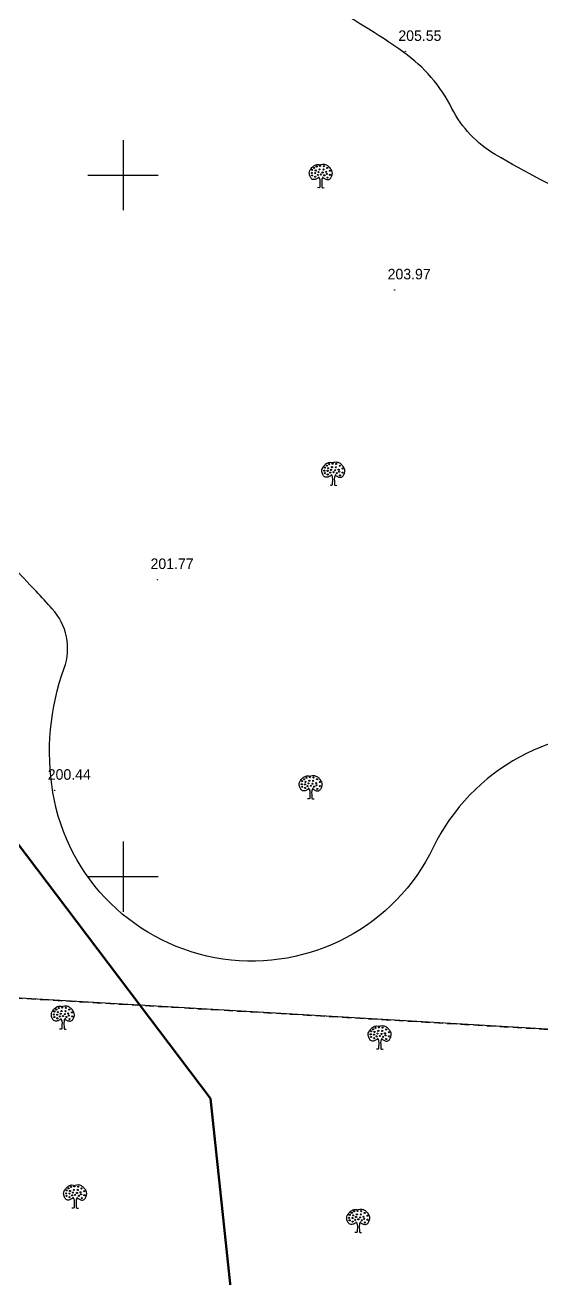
# Model space of a CAD drawing. Extents: x -83928 to -81707, y 15464 to 18601.
# Drawn here: x -83227.9 to -83080.6, y 17885.3 to 18242.8 of the extents above; entities that cross this region are included whole.
import ezdxf

# ---------------------------------------------------------------- set-up
doc = ezdxf.new("R2010")
doc.units = 0
doc.header["$MEASUREMENT"] = 0
doc.linetypes.add('INTERROMPU', pattern=[0.75, 0.5, -0.25])
for name, color, linetype in [('ALT', 7, 'Continuous'), ('Carroyage 1', 7, 'Continuous'), ('CNiv_1', 1, 'Continuous'), ('LIMITE', 40, 'INTERROMPU'), ('POINTS', 3, 'Continuous'), ('TITRE', 1, 'Continuous')]:
    doc.layers.add(name, color=color, linetype=linetype)
doc.layers.add('Work', color=9, linetype='Continuous', lineweight=50)

msp = doc.modelspace()

# ---------------------------------------------------------------- linework, layer by layer
at = {"linetype": 'ByBlock', "extrusion": (0.000932032, -0.005533, 0.999984)}
for centre in [(-83144.79, 18201.86, -162.28), (-83143.84, 18202.01, -162.28), (-83142.77, 18201.94, -162.28), (-83146.17, 18200.02, -162.28), (-83146.05, 18200.89, -162.28), (-83146.05, 18199.3, -162.28), (-83145.48, 18201.45, -162.28), (-83145.23, 18199.97, -162.28), (-83145.2, 18198.94, -162.28), (-83145.07, 18200.71, -162.28), (-83144.48, 18199.46, -162.28), (-83144.25, 18200.25, -162.28), (-83144, 18201.02, -162.28), (-83143.59, 18199.58, -162.28), (-83143.08, 18200.15, -162.28), (-83142.87, 18200.99, -162.28), (-83142.59, 18199.33, -162.28), (-83142.08, 18200.33, -162.28), (-83141.92, 18199.74, -162.28), (-83141.77, 18201.43, -162.28), (-83141.72, 18198.69, -162.28), (-83141, 18200.63, -162.28), (-83140.98, 18199.48, -162.28), (-83141.92, 18116.56, -162.28), (-83141.23, 18116.97, -162.28), (-83140.43, 18116.12, -162.28), (-83140.28, 18117.12, -162.28), (-83139.31, 18116.1, -162.28), (-83139.2, 18117.04, -162.28), (-83138.2, 18116.53, -162.28), (-83142.61, 18115.13, -162.28), (-83142.48, 18116, -162.28), (-83142.48, 18114.41, -162.28), (-83141.66, 18115.07, -162.28), (-83141.64, 18114.05, -162.28), (-83141.51, 18115.82, -162.28), (-83140.92, 18114.56, -162.28), (-83140.69, 18115.36, -162.28), (-83140.02, 18114.69, -162.28), (-83139.51, 18115.25, -162.28), (-83139.02, 18114.43, -162.28), (-83138.51, 18115.43, -162.28), (-83138.36, 18114.84, -162.28), (-83138.15, 18113.8, -162.28), (-83137.44, 18115.74, -162.28), (-83137.41, 18114.59, -162.28), (-83148.37, 18027.16, -162.28), (-83147.68, 18027.57, -162.28), (-83146.88, 18026.73, -162.28), (-83146.73, 18027.73, -162.28), (-83145.76, 18026.7, -162.28), (-83145.66, 18027.65, -162.28), (-83144.66, 18027.14, -162.28), (-83149.06, 18025.73, -162.28), (-83148.93, 18026.6, -162.28), (-83148.93, 18025.01, -162.28), (-83148.11, 18025.68, -162.28), (-83148.09, 18024.66, -162.28), (-83147.96, 18026.42, -162.28), (-83147.37, 18025.17, -162.28), (-83147.14, 18025.96, -162.28), (-83146.47, 18025.3, -162.28), (-83145.96, 18025.86, -162.28), (-83145.48, 18025.04, -162.28), (-83144.96, 18026.04, -162.28), (-83144.81, 18025.45, -162.28), (-83144.61, 18024.4, -162.28), (-83143.89, 18026.34, -162.28), (-83143.86, 18025.19, -162.28), (-83219.69, 17960.07, -162.28), (-83219.56, 17960.94, -162.28), (-83219.56, 17959.35, -162.28), (-83219, 17961.5, -162.28), (-83218.74, 17960.02, -162.28), (-83218.72, 17958.99, -162.28), (-83218.59, 17960.76, -162.28), (-83218.31, 17961.91, -162.28), (-83218, 17959.5, -162.28), (-83217.77, 17960.3, -162.28), (-83217.51, 17961.07, -162.28), (-83217.36, 17962.06, -162.28), (-83217.1, 17959.63, -162.28), (-83216.59, 17960.2, -162.28), (-83216.39, 17961.04, -162.28), (-83216.28, 17961.99, -162.28), (-83216.11, 17959.38, -162.28), (-83215.59, 17960.37, -162.28), (-83215.44, 17959.79, -162.28), (-83215.29, 17961.48, -162.28), (-83214.52, 17960.68, -162.28), (-83214.49, 17959.53, -162.28), (-83215.23, 17958.74, -162.28), (-83129.27, 17955.28, -162.28), (-83128.71, 17955.84, -162.28), (-83128.02, 17956.25, -162.28), (-83127.22, 17955.4, -162.28), (-83127.07, 17956.4, -162.28), (-83126.1, 17955.38, -162.28), (-83126, 17956.33, -162.28), (-83125, 17955.81, -162.28), (-83129.4, 17954.41, -162.28), (-83129.27, 17953.69, -162.28), (-83128.45, 17954.36, -162.28), (-83128.43, 17953.33, -162.28), (-83128.3, 17955.1, -162.28), (-83127.71, 17953.84, -162.28), (-83127.48, 17954.64, -162.28), (-83126.81, 17953.97, -162.28), (-83126.3, 17954.53, -162.28), (-83125.82, 17953.72, -162.28), (-83125.3, 17954.71, -162.28), (-83125.15, 17954.13, -162.28), (-83124.95, 17953.08, -162.28), (-83124.23, 17955.02, -162.28), (-83124.2, 17953.87, -162.28), (-83216.2, 17909.07, -162.28), (-83216.07, 17909.94, -162.28), (-83215.51, 17910.51, -162.28), (-83215.25, 17909.02, -162.28), (-83215.1, 17909.76, -162.28), (-83214.81, 17910.92, -162.28), (-83214.28, 17909.3, -162.28), (-83214.02, 17910.07, -162.28), (-83213.87, 17911.07, -162.28), (-83213.1, 17909.2, -162.28), (-83212.89, 17910.05, -162.28), (-83212.79, 17910.99, -162.28), (-83212.1, 17909.38, -162.28), (-83211.95, 17908.79, -162.28), (-83211.79, 17910.48, -162.28), (-83211.03, 17909.69, -162.28), (-83216.07, 17908.36, -162.28), (-83215.22, 17908, -162.28), (-83214.51, 17908.51, -162.28), (-83213.61, 17908.64, -162.28), (-83212.61, 17908.38, -162.28), (-83211.74, 17907.74, -162.28), (-83211, 17908.54, -162.28), (-83135.5, 17902.1, -162.28), (-83135.38, 17902.97, -162.28), (-83134.81, 17903.54, -162.28), (-83134.56, 17902.05, -162.28), (-83134.4, 17902.79, -162.28), (-83134.12, 17903.95, -162.28), (-83133.58, 17902.33, -162.28), (-83133.33, 17903.1, -162.28), (-83133.17, 17904.1, -162.28), (-83132.92, 17901.67, -162.28), (-83132.41, 17902.23, -162.28), (-83132.2, 17903.08, -162.28), (-83132.1, 17904.02, -162.28), (-83131.41, 17902.41, -162.28), (-83131.25, 17901.82, -162.28), (-83131.1, 17903.51, -162.28), (-83130.33, 17902.72, -162.28), (-83130.31, 17901.57, -162.28), (-83135.38, 17901.39, -162.28), (-83134.53, 17901.03, -162.28), (-83133.81, 17901.54, -162.28), (-83131.92, 17901.41, -162.28), (-83131.05, 17900.77, -162.28)]:
    msp.add_circle(centre, 0.156, dxfattribs=at)
at = {"linetype": 'ByBlock'}
for points in [[(-83144.12, 18199.28, 15.91), (-83144.24, 18199.25, 15.91), (-83144.62, 18199.13, 15.91), (-83145.2, 18198.67, 15.91), (-83146.24, 18198.75, 15.91), (-83146.7, 18199.66, 15.92), (-83147, 18200.48, 15.92), (-83146.76, 18201.42, 15.93), (-83146.2, 18202.14, 15.93), (-83145.48, 18202.83, 15.93), (-83144.53, 18203.12, 15.93), (-83143.92, 18202.99, 15.93), (-83143.62, 18202.93, 15.93)], [(-83140.56, 18114.39, 15.44), (-83140.68, 18114.36, 15.44), (-83141.06, 18114.24, 15.44), (-83141.64, 18113.78, 15.44), (-83142.68, 18113.86, 15.44), (-83143.13, 18114.76, 15.44), (-83143.44, 18115.59, 15.45), (-83143.2, 18116.53, 15.45), (-83142.64, 18117.25, 15.46), (-83141.92, 18117.94, 15.46), (-83140.97, 18118.22, 15.46), (-83140.36, 18118.1, 15.46), (-83140.06, 18118.04, 15.46)], [(-83147.01, 18025, 14.95), (-83147.13, 18024.97, 14.95), (-83147.51, 18024.85, 14.95), (-83148.09, 18024.39, 14.95), (-83149.13, 18024.46, 14.95), (-83149.58, 18025.37, 14.95), (-83149.89, 18026.2, 14.96), (-83149.65, 18027.13, 14.96), (-83149.09, 18027.86, 14.97), (-83148.37, 18028.55, 14.97), (-83147.42, 18028.83, 14.97), (-83146.81, 18028.71, 14.97), (-83146.51, 18028.65, 14.97)], [(-83217.64, 17959.34, 14.65), (-83217.76, 17959.31, 14.65), (-83218.14, 17959.19, 14.65), (-83218.72, 17958.73, 14.65), (-83219.76, 17958.8, 14.65), (-83220.21, 17959.71, 14.66), (-83220.52, 17960.53, 14.66), (-83220.28, 17961.47, 14.67), (-83219.72, 17962.19, 14.67), (-83219, 17962.89, 14.67), (-83218.05, 17963.17, 14.67), (-83217.44, 17963.05, 14.67), (-83217.14, 17962.99, 14.67)], [(-83127.35, 17953.68, 14.54), (-83127.47, 17953.65, 14.54), (-83127.85, 17953.53, 14.54), (-83128.43, 17953.07, 14.53), (-83129.47, 17953.14, 14.54), (-83129.92, 17954.05, 14.54), (-83130.23, 17954.87, 14.55), (-83129.99, 17955.81, 14.55), (-83129.43, 17956.53, 14.55), (-83128.71, 17957.23, 14.56), (-83127.76, 17957.51, 14.56), (-83127.15, 17957.39, 14.56), (-83126.85, 17957.33, 14.56)], [(-83214.15, 17908.34, 14.37), (-83214.27, 17908.31, 14.37), (-83214.65, 17908.19, 14.37), (-83215.23, 17907.73, 14.36), (-83216.27, 17907.81, 14.37), (-83216.72, 17908.72, 14.37), (-83217.03, 17909.54, 14.38), (-83216.79, 17910.48, 14.38), (-83216.23, 17911.2, 14.38), (-83215.51, 17911.89, 14.39), (-83214.56, 17912.18, 14.39), (-83213.95, 17912.05, 14.39), (-83213.65, 17911.99, 14.39)], [(-83133.45, 17901.37, 14.25), (-83133.57, 17901.34, 14.25), (-83133.95, 17901.22, 14.25), (-83134.53, 17900.77, 14.25), (-83135.58, 17900.84, 14.25), (-83136.03, 17901.75, 14.26), (-83136.33, 17902.57, 14.26), (-83136.09, 17903.51, 14.27), (-83135.53, 17904.23, 14.27), (-83134.81, 17904.92, 14.27), (-83133.86, 17905.21, 14.27), (-83133.25, 17905.08, 14.27), (-83132.95, 17905.02, 14.27)]]:
    msp.add_open_spline(points, degree=3, knots=[0.251632, 0.251632, 0.251632, 0.251632, 0.437955, 0.853553, 1.334497, 1.754172, 2.275549, 2.6296, 3.144963, 3.634468, 4.105014, 4.559575, 4.559575, 4.559575, 4.559575], dxfattribs=at)
for points in [[(-83143.12, 18199.28, 15.91), (-83143, 18199.25, 15.91), (-83142.62, 18199.13, 15.91), (-83142.04, 18198.67, 15.91), (-83141, 18198.75, 15.91), (-83140.55, 18199.66, 15.91), (-83140.24, 18200.48, 15.91), (-83140.48, 18201.42, 15.92), (-83141.04, 18202.14, 15.92), (-83141.76, 18202.83, 15.93), (-83142.71, 18203.12, 15.93), (-83143.32, 18202.99, 15.93), (-83143.62, 18202.93, 15.93)], [(-83139.56, 18114.39, 15.44), (-83139.44, 18114.36, 15.44), (-83139.06, 18114.24, 15.44), (-83138.48, 18113.78, 15.43), (-83137.43, 18113.86, 15.43), (-83136.98, 18114.76, 15.44), (-83136.68, 18115.59, 15.44), (-83136.92, 18116.53, 15.45), (-83137.48, 18117.25, 15.45), (-83138.2, 18117.94, 15.46), (-83139.15, 18118.23, 15.46), (-83139.76, 18118.1, 15.46), (-83140.06, 18118.04, 15.46)], [(-83146.01, 18025, 14.95), (-83145.89, 18024.97, 14.95), (-83145.51, 18024.85, 14.95), (-83144.93, 18024.39, 14.94), (-83143.89, 18024.46, 14.94), (-83143.43, 18025.37, 14.95), (-83143.13, 18026.2, 14.95), (-83143.37, 18027.13, 14.96), (-83143.93, 18027.86, 14.96), (-83144.65, 18028.55, 14.97), (-83145.6, 18028.83, 14.97), (-83146.21, 18028.71, 14.97), (-83146.51, 18028.65, 14.97)], [(-83216.64, 17959.34, 14.65), (-83216.52, 17959.31, 14.65), (-83216.14, 17959.19, 14.65), (-83215.56, 17958.73, 14.65), (-83214.52, 17958.8, 14.65), (-83214.06, 17959.71, 14.65), (-83213.76, 17960.53, 14.66), (-83214, 17961.47, 14.66), (-83214.56, 17962.19, 14.67), (-83215.28, 17962.89, 14.67), (-83216.23, 17963.17, 14.67), (-83216.84, 17963.05, 14.67), (-83217.14, 17962.99, 14.67)], [(-83126.35, 17953.68, 14.54), (-83126.23, 17953.65, 14.54), (-83125.85, 17953.53, 14.53), (-83125.27, 17953.07, 14.53), (-83124.23, 17953.14, 14.53), (-83123.77, 17954.05, 14.54), (-83123.47, 17954.87, 14.54), (-83123.71, 17955.81, 14.55), (-83124.27, 17956.53, 14.55), (-83124.99, 17957.23, 14.55), (-83125.94, 17957.51, 14.56), (-83126.55, 17957.39, 14.56), (-83126.85, 17957.33, 14.56)], [(-83213.15, 17908.34, 14.37), (-83213.03, 17908.31, 14.37), (-83212.65, 17908.19, 14.36), (-83212.07, 17907.73, 14.36), (-83211.02, 17907.81, 14.36), (-83210.57, 17908.72, 14.37), (-83210.27, 17909.54, 14.37), (-83210.51, 17910.48, 14.38), (-83211.07, 17911.2, 14.38), (-83211.79, 17911.89, 14.38), (-83212.74, 17912.18, 14.39), (-83213.35, 17912.05, 14.39), (-83213.65, 17911.99, 14.39)], [(-83132.45, 17901.37, 14.25), (-83132.33, 17901.34, 14.25), (-83131.95, 17901.22, 14.25), (-83131.38, 17900.77, 14.25), (-83130.33, 17900.84, 14.25), (-83129.88, 17901.75, 14.25), (-83129.57, 17902.57, 14.26), (-83129.81, 17903.51, 14.26), (-83130.37, 17904.23, 14.27), (-83131.09, 17904.92, 14.27), (-83132.04, 17905.21, 14.27), (-83132.65, 17905.08, 14.27), (-83132.95, 17905.02, 14.27)]]:
    msp.add_open_spline(points, degree=3, knots=[0.251632, 0.251632, 0.251632, 0.251632, 0.437955, 0.853553, 1.334497, 1.754172, 2.275549, 2.6296, 3.144963, 3.634468, 4.105014, 4.559575, 4.559575, 4.559575, 4.559575])
for points in [[(-83144.3, 18199.56, 15.91), (-83144.1, 18199.28, 15.91), (-83143.92, 18198.77, 15.91), (-83143.92, 18196.7, 15.9), (-83143.92, 18196.57, 15.9), (-83144.56, 18196.47, 15.9)], [(-83142.92, 18199.56, 15.91), (-83143.12, 18199.28, 15.91), (-83143.3, 18198.77, 15.91), (-83143.3, 18196.7, 15.9), (-83143.3, 18196.57, 15.9), (-83142.66, 18196.47, 15.89)], [(-83140.74, 18114.67, 15.44), (-83140.53, 18114.39, 15.44), (-83140.35, 18113.88, 15.44), (-83140.35, 18111.81, 15.42), (-83140.35, 18111.68, 15.42), (-83140.99, 18111.58, 15.42)], [(-83139.35, 18114.67, 15.44), (-83139.56, 18114.39, 15.44), (-83139.74, 18113.88, 15.43), (-83139.74, 18111.81, 15.42), (-83139.74, 18111.68, 15.42), (-83139.1, 18111.58, 15.42)], [(-83147.19, 18025.28, 14.95), (-83146.98, 18025, 14.95), (-83146.8, 18024.48, 14.95), (-83146.8, 18022.41, 14.94), (-83146.8, 18022.28, 14.93), (-83147.44, 18022.18, 14.93)], [(-83145.81, 18025.28, 14.95), (-83146.01, 18025, 14.95), (-83146.19, 18024.48, 14.95), (-83146.19, 18022.41, 14.93), (-83146.19, 18022.28, 14.93), (-83145.55, 18022.18, 14.93)], [(-83217.82, 17959.62, 14.65), (-83217.61, 17959.34, 14.65), (-83217.43, 17958.82, 14.65), (-83217.43, 17956.75, 14.64), (-83217.43, 17956.62, 14.64), (-83218.07, 17956.52, 14.64)], [(-83216.43, 17959.62, 14.65), (-83216.64, 17959.34, 14.65), (-83216.82, 17958.82, 14.65), (-83216.82, 17956.75, 14.64), (-83216.82, 17956.62, 14.64), (-83216.18, 17956.52, 14.64)], [(-83127.53, 17953.96, 14.54), (-83127.32, 17953.68, 14.54), (-83127.14, 17953.16, 14.53), (-83127.14, 17951.09, 14.52), (-83127.14, 17950.96, 14.52), (-83127.78, 17950.86, 14.52)], [(-83126.15, 17953.96, 14.54), (-83126.35, 17953.68, 14.54), (-83126.53, 17953.16, 14.53), (-83126.53, 17951.09, 14.52), (-83126.53, 17950.96, 14.52), (-83125.89, 17950.86, 14.52)], [(-83214.33, 17908.62, 14.37), (-83214.12, 17908.34, 14.37), (-83213.94, 17907.83, 14.36), (-83213.94, 17905.76, 14.35), (-83213.94, 17905.63, 14.35), (-83214.58, 17905.53, 14.35)], [(-83212.94, 17908.62, 14.37), (-83213.15, 17908.34, 14.37), (-83213.33, 17907.83, 14.36), (-83213.33, 17905.76, 14.35), (-83213.33, 17905.63, 14.35), (-83212.69, 17905.53, 14.35)], [(-83133.63, 17901.65, 14.25), (-83133.43, 17901.37, 14.25), (-83133.25, 17900.86, 14.25), (-83133.25, 17898.79, 14.24), (-83133.25, 17898.66, 14.24), (-83133.89, 17898.56, 14.24)], [(-83132.25, 17901.65, 14.25), (-83132.45, 17901.37, 14.25), (-83132.63, 17900.86, 14.25), (-83132.63, 17898.79, 14.24), (-83132.63, 17898.66, 14.24), (-83131.99, 17898.56, 14.24)]]:
    msp.add_spline(points, degree=3, dxfattribs=at)
at = {"layer": 'Carroyage 1'}
for p, q in [((-83200, 18210), (-83200, 18190)), ((-83210, 18200), (-83190, 18200)), ((-83200, 18010), (-83200, 17990)), ((-83210, 18000), (-83190, 18000))]:
    msp.add_line(p, q, dxfattribs=at)
at = {"layer": 'CNiv_1', "flags": 128}
for points in [[(-83039.25, 18180.75, -0.049722), (-83093.89, 18205.89, -0.144203), (-83106.24, 18219.05, 0.12282), (-83120, 18235, 0.062668), (-83167.82, 18260.47, 0.021378), (-83318, 18310.5, 0.000532), (-83336.34, 18315.73, 0.005125), (-83338.25, 18316.25, 0.023648), (-83354.68, 18319.73, 0.097153), (-83358.8, 18319.6, 0.008113), (-83360.4, 18319.2, 0.000659), (-83380, 18314, 0.001682), (-83415.1, 18304.5, 0.009419), (-83421.33, 18302.67, 0.191444), (-83428.31, 18296.99, -0.084202), (-83440.75, 18281.5, -0.039727), (-83496.27, 18239.6, 0.035543)], [(-83002, 17995, 0.714254), (-83111.57, 18008.33, -0.731326), (-83220, 18024, -0.128241), (-83216.78, 18059.42, 0.279206), (-83220.2, 18076.4, 0.002156), (-83224.79, 18081.35, 0.001434), (-83231.75, 18088.75, 0.008389), (-83281.95, 18140.06, 0.012162), (-83318, 18174, 0.135698), (-83344.7, 18187.27, 0.106281), (-83382.5, 18186.5, 0.221669), (-83405.84, 18168.07, -0.2087), (-83430, 18148, -0.174295), (-83460.47, 18149.94, 0.254395), (-83482, 18148, 0.052548)]]:
    msp.add_lwpolyline(points, format="xyb", dxfattribs=at)
at = {"layer": 'LIMITE', "linetype": 'INTERROMPU', "ltscale": 5, "extrusion": (0.000932032, -0.005533, 0.999984)}
msp.add_line((-83309.72, 17970.09, 209.85), (-83004.61, 17952.09, 208.68), dxfattribs=at)
at = {"layer": 'POINTS', "extrusion": (0.002059, -0.012217, 0.999923)}
for centre in [(-83119.78, 18234.41, -182.42), (-83122.84, 18166.42, -182.42), (-83190.42, 18083.84, -182.42), (-83219.71, 18023.75, -182.42), (-83175.29, 17935.86, -182.58)]:
    msp.add_circle(centre, 0.05, dxfattribs=at)
at = {"layer": 'TITRE', "color": 6, "extrusion": (4.63065e-06, 1.2885e-05, 1)}
msp.add_line((-83004.61, 17952.1, 207.83), (-83297.21, 17969.35, 207.83), dxfattribs=at)
at = {"layer": 'Work'}
for p in [(-83676.85, 18600, 207.83), (-83102.77, 17253.34, 180)]:
    msp.add_line(p, (-83175.03, 17936.75, 207.83), dxfattribs=at)

# ---------------------------------------------------------------- texts
at = {"layer": 'ALT', "extrusion": (0.002059, -0.012217, 0.999923)}
for s, p in [('205.55', (-83121.78, 18237.41, -182.42)), ('203.97', (-83124.84, 18169.42, -182.42)), ('201.77', (-83192.42, 18086.84, -182.42)), ('200.44', (-83221.71, 18026.75, -182.42))]:
    msp.add_text(s, height=3, rotation=359.9958, dxfattribs=at).set_placement(p)

doc.saveas('drawing.dxf')
